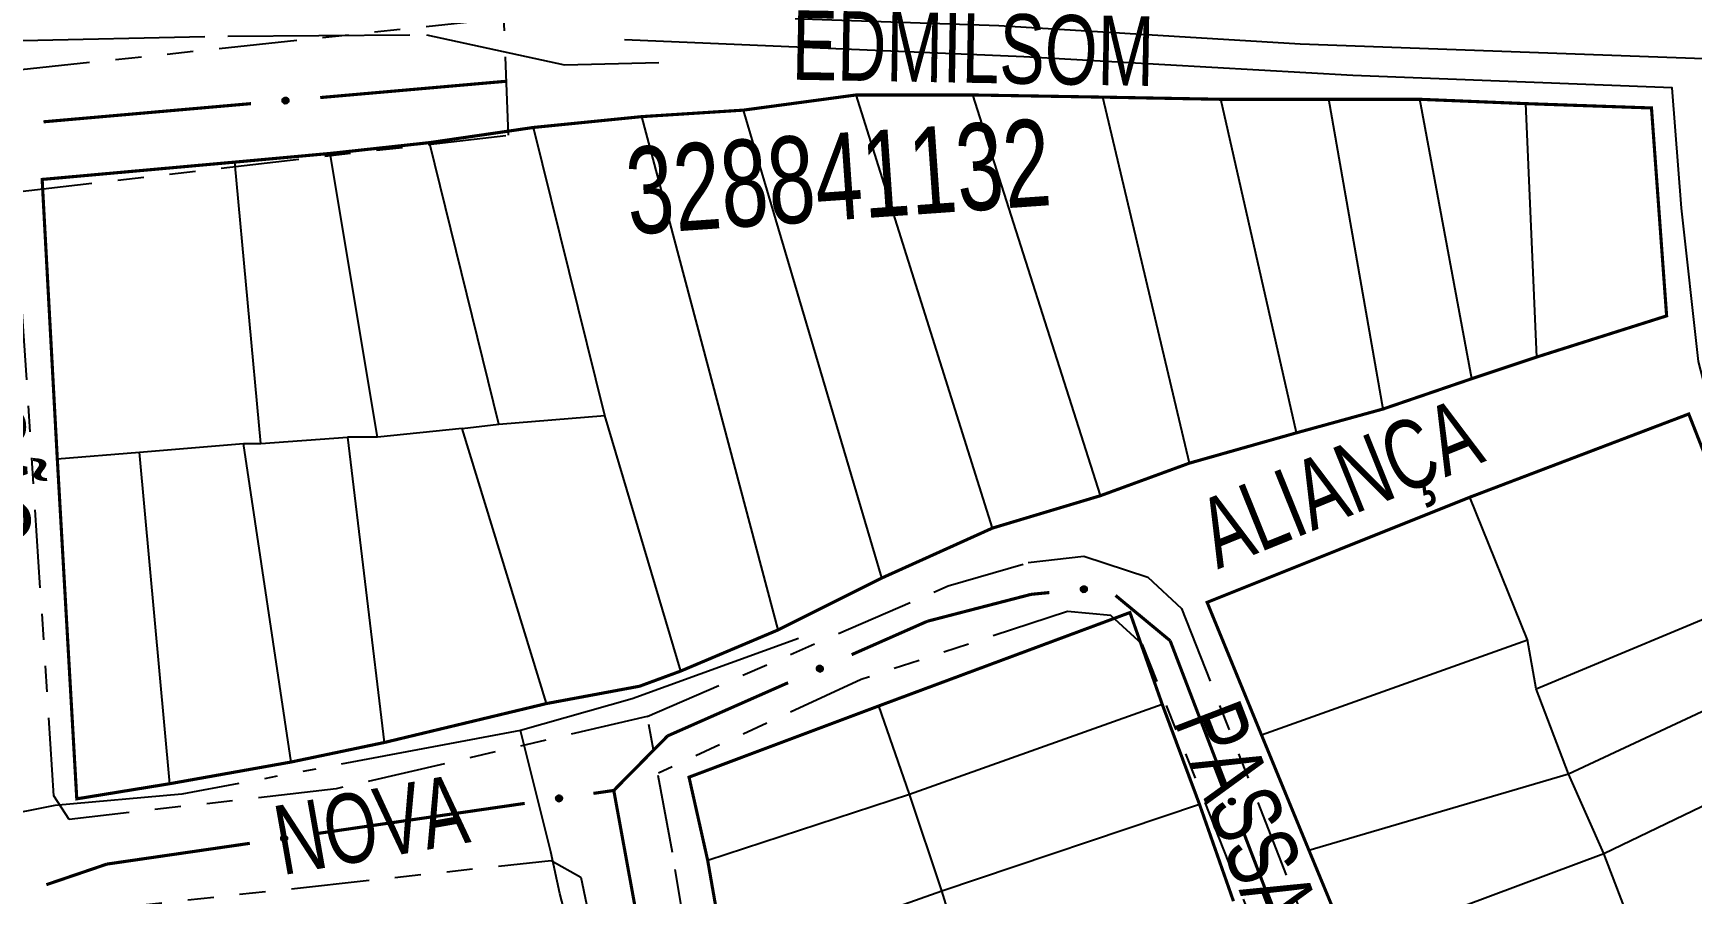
# Model space of a CAD drawing. Extents: x 203604 to 204690, y 4848469 to 4850418.
# Drawn here: x 203683.2 to 203778.7, y 4849803.9 to 4849853.4 of the extents above; entities that cross this region are included whole.
import ezdxf

# ---------------------------------------------------------------- set-up
doc = ezdxf.new("R2010")
doc.units = 0
doc.header["$LTSCALE"] = 1.5
doc.header["$MEASUREMENT"] = 0
doc.linetypes.add('TRACO_05', pattern=[11, 7, -1, 0.5, -1, 0.5, -1])
doc.linetypes.add('TRACO_25', pattern=[8, 3, -1, 1, -1, 1, -1])
for name, color, linetype in [('CD_MALHA_LOTES', 7, 'CONTINUOUS'), ('CD_TXT_QUADRA', 2, 'CONTINUOUS'), ('HD-VALAS-DRENOS', 170, 'CONTINUOUS'), ('RU-QUADRA', 210, 'CONTINUOUS'), ('SV-EIXO-RUA-N-PAV', 6, 'CONTINUOUS'), ('SV-ESTIVAS', 7, 'CONTINUOUS'), ('SV-RUA-NAO-PAV', 7, 'CONTINUOUS'), ('SV-TXT-VIA-ATUAL', 250, 'CONTINUOUS')]:
    doc.layers.add(name, color=color, linetype=linetype)
doc.styles.add('ARIAL', font='ARIAL.SHX')

msp = doc.modelspace()

# ---------------------------------------------------------------- linework, layer by layer
at = {"layer": 'CD_MALHA_LOTES', "linetype": 'Continuous', "flags": 128}
for points in [[(203724.099546, 4849849.017145), (203730.583322, 4849849.889961)], [(203738.438666, 4849824.952361), (203730.583322, 4849849.889961)], [(203730.583322, 4849849.889961), (203737.316474, 4849849.889961)], [(203744.673066, 4849826.822681), (203737.316474, 4849849.889961)], [(203737.316474, 4849849.889961), (203744.797754, 4849849.765273)], [(203749.785274, 4849828.693001), (203744.797754, 4849849.765273)], [(203744.797754, 4849849.765273), (203751.593251, 4849849.640585)], [(203755.957331, 4849830.438633), (203751.593251, 4849849.640585)], [(203751.593251, 4849849.640585), (203757.827651, 4849849.640585)], [(203760.944851, 4849831.810201), (203757.827651, 4849849.640585)], [(203757.827651, 4849849.640585), (203763.064547, 4849849.640585)], [(203766.057059, 4849833.555833), (203763.064547, 4849849.640585)], [(203763.064547, 4849849.640585), (203769.174259, 4849849.391209)], [(203769.797699, 4849834.802713), (203769.174259, 4849849.391209)], [(203769.174259, 4849849.391209), (203776.406163, 4849849.141833)], [(203776.406163, 4849849.141833), (203777.278979, 4849837.171785)], [(203712.004809, 4849848.019641), (203718.23921, 4849848.643081)], [(203718.23921, 4849848.643081), (203724.099546, 4849849.017145)], [(203726.094554, 4849819.092025), (203718.23921, 4849848.643081)], [(203732.079578, 4849822.084537), (203724.099546, 4849849.017145)], [(203706.019785, 4849847.146825), (203712.004809, 4849848.019641)], [(203716.119514, 4849831.436137), (203712.004809, 4849848.019641)], [(203694.797865, 4849846.024633), (203700.284137, 4849846.523385)], [(203700.284137, 4849846.523385), (203706.019785, 4849847.146825)], [(203703.027273, 4849830.189257), (203700.284137, 4849846.523385)], [(203710.009801, 4849830.937385), (203706.019785, 4849847.146825)], [(203683.700633, 4849845.027129), (203694.797865, 4849846.024633)], [(203696.294121, 4849829.815193), (203694.797865, 4849846.024633)], [(203684.573449, 4849828.942377), (203683.700633, 4849845.027129)], [(203777.278979, 4849837.171785), (203769.797699, 4849834.802713)], [(203769.797699, 4849834.802713), (203766.057059, 4849833.555833)], [(203766.057059, 4849833.555833), (203760.944851, 4849831.810201)], [(203710.009801, 4849830.937385), (203716.119514, 4849831.436137)], [(203720.483594, 4849816.722952), (203716.119514, 4849831.436137)], [(203760.944851, 4849831.810201), (203755.957331, 4849830.438633)], [(203765.951653, 4849826.735271), (203778.554139, 4849831.522262)], [(203778.554139, 4849831.522262), (203782.657274, 4849821.069036)], [(203696.294121, 4849829.815193), (203701.281641, 4849830.189257)], [(203701.281641, 4849830.189257), (203703.401337, 4849812.608248)], [(203703.027273, 4849830.189257), (203701.281641, 4849830.189257)], [(203707.890105, 4849830.688009), (203703.027273, 4849830.189257)], [(203707.890105, 4849830.688009), (203710.009801, 4849830.937385)], [(203712.752937, 4849814.852632), (203707.890105, 4849830.688009)], [(203755.957331, 4849830.438633), (203749.785274, 4849828.693001)], [(203684.573449, 4849828.942377), (203689.311593, 4849829.316441)], [(203689.311593, 4849829.316441), (203695.296617, 4849829.815193)], [(203691.057225, 4849810.239176), (203689.311593, 4849829.316441)], [(203695.296617, 4849829.815193), (203696.294121, 4849829.815193)], [(203698.039753, 4849811.486056), (203695.296617, 4849829.815193)], [(203685.695641, 4849809.36636), (203684.573449, 4849828.942377)], [(203749.785274, 4849828.693001), (203744.673066, 4849826.822681)], [(203744.673066, 4849826.822681), (203738.438666, 4849824.952361)], [(203750.80913, 4849820.678262), (203765.951653, 4849826.735271)], [(203769.273238, 4849818.529), (203765.951653, 4849826.735271)], [(203738.438666, 4849824.952361), (203732.079578, 4849822.084537)], [(203732.079578, 4849822.084537), (203726.094554, 4849819.092025)], [(203753.935328, 4849813.058154), (203750.80913, 4849820.678262)], [(203769.761707, 4849815.695883), (203782.657274, 4849821.069036)], [(203746.364067, 4849820.092099), (203731.9054, 4849814.718946)], [(203748.220247, 4849814.81664), (203746.364067, 4849820.092099)], [(203726.094554, 4849819.092025), (203720.483594, 4849816.722952)], [(203753.935328, 4849813.058154), (203769.273238, 4849818.529)], [(203769.761707, 4849815.695883), (203769.273238, 4849818.529)], [(203720.483594, 4849816.722952), (203718.114522, 4849815.850136), (203712.752937, 4849814.852632)], [(203771.617887, 4849810.811199), (203784.611148, 4849816.868208)], [(203771.617887, 4849810.811199), (203769.761707, 4849815.695883)], [(203703.401337, 4849812.608248), (203712.752937, 4849814.852632)], [(203733.663887, 4849809.638874), (203748.220247, 4849814.81664)], [(203750.369508, 4849809.052712), (203748.220247, 4849814.81664)], [(203731.9054, 4849814.718946), (203720.963707, 4849810.615811)], [(203733.663887, 4849809.638874), (203731.9054, 4849814.718946)], [(203756.670752, 4849806.414982), (203753.935328, 4849813.058154)], [(203703.401337, 4849812.608248), (203698.039753, 4849811.486056)], [(203773.669454, 4849806.219595), (203786.467328, 4849812.374298)], [(203698.039753, 4849811.486056), (203691.057225, 4849810.239176)], [(203691.057225, 4849810.239176), (203685.695641, 4849809.36636)], [(203720.963707, 4849810.615811), (203722.038337, 4849805.82882)], [(203756.670752, 4849806.414982), (203771.617887, 4849810.811199)], [(203773.669454, 4849806.219595), (203771.617887, 4849810.811199)], [(203722.038337, 4849805.82882), (203733.663887, 4849809.638874)], [(203735.520067, 4849804.070334), (203733.663887, 4849809.638874)], [(203735.520067, 4849804.070334), (203750.369508, 4849809.052712)], [(203750.369508, 4849809.052712), (203752.323382, 4849803.484172)], [(203759.0154, 4849800.748748), (203756.670752, 4849806.414982)], [(203759.0154, 4849800.748748), (203773.669454, 4849806.219595)], [(203775.818716, 4849800.602208), (203773.669454, 4849806.219595)], [(203722.038337, 4849805.82882), (203723.112968, 4849799.674118)], [(203723.112968, 4849799.674118), (203735.520067, 4849804.070334)], [(203737.18086, 4849798.697181), (203735.520067, 4849804.070334)]]:
    msp.add_lwpolyline(points, dxfattribs=at)
at = {"layer": 'HD-VALAS-DRENOS', "linetype": 'TRACO_05'}
for points in [[(203626.51, 4849846.92, 7.66), (203659.97, 4849850.16, 7.39), (203677.77, 4849851.95, 7.39), (203682.57, 4849853.02, 7.39), (203694.39, 4849853.28, 6.62), (203705.84, 4849853.36, 6.06), (203713.79, 4849851.62, 4.31), (203719.23, 4849851.75, 3.04)], [(203727.28, 4849818.59, 5.86), (203717.68, 4849815.13, 5.86), (203711.25, 4849813.3, 5.85), (203691.74, 4849809.63, 5.85), (203684.44, 4849808.98, 5.85), (203679.26, 4849807.95, 6.12), (203678.83, 4849802.04, 6.12), (203680.19, 4849784.26, 6.94)], [(203718.92, 4849772.15, 6), (203717.23, 4849784.23, 5.94), (203715.66, 4849796.18, 5.87), (203714.07, 4849801.78, 5.88), (203713.53, 4849803.91, 5.88), (203713, 4849806.31, 5.88), (203711.25, 4849813.3, 5.86)]]:
    msp.add_polyline3d(points, dxfattribs=at)
at = {"layer": 'RU-QUADRA', "linetype": 'Continuous', "const_width": 0.18, "flags": 128}
msp.add_lwpolyline([(203683.700633, 4849845.027129), (203694.797865, 4849846.024633), (203700.284137, 4849846.523385), (203706.019785, 4849847.146825), (203712.004809, 4849848.019641), (203718.23921, 4849848.643081), (203724.099546, 4849849.017145), (203730.583322, 4849849.889961), (203737.316474, 4849849.889961), (203744.797754, 4849849.765273), (203751.593251, 4849849.640585), (203757.827651, 4849849.640585), (203763.064547, 4849849.640585), (203769.174259, 4849849.391209), (203776.406163, 4849849.141833), (203777.278979, 4849837.171785), (203769.797699, 4849834.802713), (203766.057059, 4849833.555833), (203760.944851, 4849831.810201), (203755.957331, 4849830.438633), (203749.785274, 4849828.693001), (203744.673066, 4849826.822681), (203738.438666, 4849824.952361), (203732.079578, 4849822.084537), (203726.094554, 4849819.092025), (203720.483594, 4849816.722952), (203718.114522, 4849815.850136), (203712.752937, 4849814.852632), (203703.401337, 4849812.608248), (203698.039753, 4849811.486056), (203691.057225, 4849810.239176), (203685.695641, 4849809.36636), (203684.573449, 4849828.942377)], close=True, dxfattribs=at)
for points in [[(203782.657274, 4849821.069036), (203778.554139, 4849831.522262), (203765.951653, 4849826.735271), (203750.80913, 4849820.678262), (203753.935328, 4849813.058154), (203756.670752, 4849806.414982), (203759.0154, 4849800.748748), (203760.969274, 4849795.815217), (203763.313923, 4849788.976658), (203765.951653, 4849780.379613), (203767.026283, 4849772.612964), (203767.612445, 4849767.044424), (203768.491689, 4849761.573577), (203771.813274, 4849739.104028), (203778.554139, 4849739.592496), (203795.357454, 4849740.76482)], [(203752.323382, 4849803.484172), (203750.369508, 4849809.052712), (203748.220247, 4849814.81664), (203746.364067, 4849820.092099), (203731.9054, 4849814.718946), (203720.963707, 4849810.615811), (203722.038337, 4849805.82882), (203723.112968, 4849799.674118)]]:
    msp.add_lwpolyline(points, dxfattribs=at)
at = {"layer": 'SV-EIXO-RUA-N-PAV', "const_width": 0.18}
for points in [[(203699.716866, 4849849.740619), (203709.678714, 4849850.61331)], [(203709.678714, 4849850.61331), (203710.44, 4849850.68)], [(203683.77791, 4849848.344313), (203695.732127, 4849849.391542)], [(203734.69, 4849819.59), (203739.758864, 4849820.903836)], [(203739.758864, 4849820.903836), (203740.67, 4849821.14)], [(203740.67, 4849821.14), (203741.723693, 4849821.2434)], [(203745.533872, 4849821.07631), (203748.61419, 4849818.524518)], [(203733.991339, 4849819.281767), (203734.69, 4849819.59)], [(203730.331668, 4849817.667206), (203733.991339, 4849819.281767)], [(203748.61419, 4849818.524518), (203748.68, 4849818.47)], [(203748.68, 4849818.47), (203751.511753, 4849811.079389)], [(203719.73, 4849812.99), (203726.671996, 4849816.052646)], [(203719.440238, 4849812.6965), (203719.73, 4849812.99)], [(203716.63, 4849809.85), (203719.440238, 4849812.6965)], [(203699.623716, 4849807.380595), (203711.499175, 4849809.104977)], [(203715.457661, 4849809.679771), (203716.447282, 4849809.823469)], [(203716.447282, 4849809.823469), (203716.63, 4849809.85)], [(203716.63, 4849809.85), (203718.575829, 4849799.211114)], [(203752.942917, 4849807.344182), (203755.089664, 4849801.741372)], [(203687.43, 4849805.61), (203695.66523, 4849806.805801)], [(203683.947345, 4849804.426036), (203686.787698, 4849805.391643)], [(203686.787698, 4849805.391643), (203687.43, 4849805.61)]]:
    msp.add_lwpolyline(points, dxfattribs=at)
at = {"layer": 'SV-EIXO-RUA-N-PAV'}
for points in [[(203697.571758, 4849849.663202), (203697.602657, 4849849.701113), (203697.636966, 4849849.727378), (203697.671886, 4849849.741047), (203697.705894, 4849849.745081), (203697.74115, 4849849.745288), (203697.776742, 4849849.737655), (203697.814369, 4849849.720433), (203697.852616, 4849849.689704), (203697.877212, 4849849.652789), (203697.892445, 4849849.619271), (203697.898692, 4849849.584052), (203697.89832, 4849849.549798), (203697.889169, 4849849.51309), (203697.871343, 4849849.475129), (203697.839513, 4849849.437418), (203697.805701, 4849849.411899), (203697.771577, 4849849.399564), (203697.736131, 4849849.393508), (203697.700134, 4849849.393727), (203697.66524, 4849849.401422), (203697.627052, 4849849.419438), (203697.590246, 4849849.451347), (203697.56441, 4849849.48478), (203697.551599, 4849849.518722), (203697.546422, 4849849.553754), (203697.545784, 4849849.589113), (203697.551968, 4849849.62521), (203697.571758, 4849849.663202)], [(203743.560388, 4849821.534246), (203743.59089, 4849821.572478), (203743.624923, 4849821.599099), (203743.659699, 4849821.613132), (203743.693663, 4849821.61752), (203743.728915, 4849821.618096), (203743.764585, 4849821.610835), (203743.802389, 4849821.594006), (203743.840955, 4849821.563678), (203743.865934, 4849821.527022), (203743.881517, 4849821.493664), (203743.888131, 4849821.458512), (203743.888117, 4849821.424257), (203743.879349, 4849821.387455), (203743.861921, 4849821.34931), (203743.830486, 4849821.311269), (203743.796942, 4849821.285399), (203743.762949, 4849821.272708), (203743.727567, 4849821.266282), (203743.69157, 4849821.266126), (203743.656597, 4849821.273456), (203743.618224, 4849821.291072), (203743.581087, 4849821.322596), (203743.554904, 4849821.355757), (203743.541739, 4849821.389563), (203743.536197, 4849821.424539), (203743.53519, 4849821.45989), (203743.540996, 4849821.49605), (203743.560388, 4849821.534246)], [(203728.325943, 4849816.902645), (203728.342977, 4849816.948492), (203728.366992, 4849816.984411), (203728.395644, 4849817.008605), (203728.426538, 4849817.023382), (203728.459847, 4849817.03494), (203728.496, 4849817.039184), (203728.537169, 4849817.035006), (203728.583279, 4849817.018242), (203728.618458, 4849816.991222), (203728.64368, 4849816.964401), (203728.660944, 4849816.933074), (203728.67163, 4849816.900528), (203728.674796, 4849816.862829), (203728.670155, 4849816.821149), (203728.652175, 4849816.775192), (203728.62839, 4849816.740139), (203728.600062, 4849816.717465), (203728.568458, 4849816.700309), (203728.534311, 4849816.688917), (203728.498799, 4849816.684955), (203728.456842, 4849816.689704), (203728.411717, 4849816.708051), (203728.376485, 4849816.731374), (203728.35342, 4849816.759377), (203728.33723, 4849816.790871), (203728.325231, 4849816.824138), (203728.319452, 4849816.860303), (203728.325943, 4849816.902645)], [(203713.32041, 4849809.480665), (203713.349106, 4849809.52027), (203713.381868, 4849809.54844), (203713.415956, 4849809.56407), (203713.44968, 4849809.570028), (203713.484868, 4849809.572238), (203713.520836, 4849809.566638), (203713.559379, 4849809.551581), (203713.59931, 4849809.523073), (203713.625962, 4849809.487615), (203713.643074, 4849809.455015), (203713.651312, 4849809.420208), (203713.652885, 4849809.385989), (203713.645833, 4849809.348819), (203713.630192, 4849809.309908), (203713.600555, 4849809.27045), (203713.568246, 4849809.243053), (203713.534878, 4849809.2288), (203713.499833, 4849809.22074), (203713.463882, 4849809.218915), (203713.428607, 4849809.224615), (203713.389457, 4849809.240434), (203713.350899, 4849809.270202), (203713.323206, 4849809.302114), (203713.308489, 4849809.335273), (203713.301331, 4849809.369954), (203713.298686, 4849809.40522), (203713.302809, 4849809.44161), (203713.32041, 4849809.480665)], [(203752.278721, 4849809.38534), (203752.323666, 4849809.366055), (203752.358351, 4849809.340289), (203752.381095, 4849809.310473), (203752.394322, 4849809.278885), (203752.404215, 4849809.245044), (203752.406662, 4849809.208725), (203752.400448, 4849809.167814), (203752.381418, 4849809.122591), (203752.352689, 4849809.088795), (203752.32465, 4849809.064933), (203752.292506, 4849809.049244), (203752.25947, 4849809.040184), (203752.22166, 4849809.03889), (203752.180262, 4849809.045592), (203752.135252, 4849809.065828), (203752.101421, 4849809.091321), (203752.08018, 4849809.120738), (203752.064611, 4849809.153154), (203752.054926, 4849809.187823), (203752.05273, 4849809.223489), (203752.059552, 4849809.265158), (203752.080113, 4849809.309318), (203752.105154, 4849809.34335), (203752.134266, 4849809.364999), (203752.166524, 4849809.379608), (203752.200345, 4849809.389943), (203752.236752, 4849809.393923), (203752.278721, 4849809.38534)], [(203697.486466, 4849807.181489), (203697.515162, 4849807.221094), (203697.547924, 4849807.249264), (203697.582012, 4849807.264895), (203697.615736, 4849807.270853), (203697.650924, 4849807.273062), (203697.686891, 4849807.267462), (203697.725435, 4849807.252405), (203697.765366, 4849807.223897), (203697.792018, 4849807.188439), (203697.80913, 4849807.155839), (203697.817367, 4849807.121032), (203697.818941, 4849807.086813), (203697.811889, 4849807.049644), (203697.796248, 4849807.010732), (203697.766611, 4849806.971274), (203697.734302, 4849806.943877), (203697.700934, 4849806.929624), (203697.665888, 4849806.921564), (203697.629938, 4849806.919739), (203697.594662, 4849806.925439), (203697.555513, 4849806.941258), (203697.516955, 4849806.971026), (203697.489262, 4849807.002938), (203697.474544, 4849807.036097), (203697.467386, 4849807.070778), (203697.464741, 4849807.106044), (203697.468865, 4849807.142435), (203697.486466, 4849807.181489)]]:
    msp.add_lwpolyline(points, close=True, dxfattribs=at)
for points in [[(203697.545784, 4849849.589113), (203697.877212, 4849849.652789)], [(203697.546422, 4849849.553754), (203697.892445, 4849849.619271)], [(203697.549781, 4849849.572855), (203697.879717, 4849849.637372)], [(203697.551599, 4849849.518722), (203697.898692, 4849849.584052)], [(203697.551637, 4849849.536035), (203697.894045, 4849849.598905)], [(203697.551968, 4849849.62521), (203697.852616, 4849849.689704)], [(203697.5536, 4849849.607433), (203697.860309, 4849849.671285)], [(203697.561529, 4849849.501288), (203697.895544, 4849849.566162)], [(203697.562857, 4849849.642488), (203697.830146, 4849849.702887)], [(203697.56441, 4849849.48478), (203697.89832, 4849849.549798)], [(203697.571758, 4849849.663202), (203697.814369, 4849849.720433)], [(203697.579578, 4849849.467255), (203697.889124, 4849849.529986)], [(203697.589428, 4849849.683169), (203697.788225, 4849849.727979)], [(203697.590246, 4849849.451347), (203697.889169, 4849849.51309)], [(203697.602657, 4849849.701113), (203697.776742, 4849849.737655)], [(203697.612341, 4849849.437252), (203697.877268, 4849849.493334)], [(203697.62215, 4849849.71617), (203697.750214, 4849849.739716)], [(203697.627052, 4849849.419438), (203697.871343, 4849849.475129)], [(203697.636966, 4849849.727378), (203697.74115, 4849849.745288)], [(203697.651424, 4849849.41328), (203697.847741, 4849849.455134)], [(203697.66524, 4849849.401422), (203697.839513, 4849849.437418)], [(203697.686955, 4849849.398586), (203697.816258, 4849849.423611)], [(203697.700134, 4849849.393727), (203697.805701, 4849849.411899)], [(203743.53519, 4849821.45989), (203743.865934, 4849821.527022)], [(203743.536197, 4849821.424539), (203743.881517, 4849821.493664)], [(203743.539356, 4849821.443675), (203743.868601, 4849821.511632)], [(203743.540996, 4849821.49605), (203743.840955, 4849821.563678)], [(203743.541596, 4849821.406875), (203743.883329, 4849821.473316)], [(203743.541739, 4849821.389563), (203743.888131, 4849821.458512)], [(203743.542814, 4849821.478291), (203743.84884, 4849821.545341)], [(203743.551704, 4849821.51344), (203743.818348, 4849821.576625)], [(203743.55185, 4849821.372234), (203743.885169, 4849821.440591)], [(203743.554904, 4849821.355757), (203743.888117, 4849821.424257)], [(203743.560388, 4849821.534246), (203743.802389, 4849821.594006)], [(203743.577849, 4849821.554396), (203743.776168, 4849821.601279)], [(203743.59089, 4849821.572478), (203743.764585, 4849821.610835)], [(203743.610225, 4849821.587737), (203743.738036, 4849821.612619)], [(203743.624923, 4849821.599099), (203743.728915, 4849821.618096)], [(203743.570253, 4849821.338392), (203743.879128, 4849821.40435)], [(203743.581087, 4849821.322596), (203743.879349, 4849821.387455)], [(203743.603327, 4849821.308731), (203743.867655, 4849821.367576)], [(203743.618224, 4849821.291072), (203743.861921, 4849821.34931)], [(203743.642659, 4849821.28517), (203743.838528, 4849821.32907)], [(203743.656597, 4849821.273456), (203743.830486, 4849821.311269)], [(203743.678341, 4849821.270847), (203743.807376, 4849821.29722)], [(203743.69157, 4849821.266126), (203743.796942, 4849821.285399)], [(203728.319452, 4849816.860303), (203728.583279, 4849817.018242)], [(203728.324193, 4849816.880168), (203728.557759, 4849817.02348)], [(203728.325231, 4849816.824138), (203728.618458, 4849816.991222)], [(203728.325943, 4849816.902645), (203728.537169, 4849817.035006)], [(203728.326726, 4849816.844001), (203728.596496, 4849817.003285)], [(203728.334254, 4849816.810036), (203728.625798, 4849816.977435)], [(203728.336236, 4849816.927241), (203728.509988, 4849817.033725)], [(203728.33723, 4849816.790871), (203728.64368, 4849816.964401)], [(203728.342977, 4849816.948492), (203728.496, 4849817.039184)], [(203728.347876, 4849816.775778), (203728.651758, 4849816.945637)], [(203728.35342, 4849816.759377), (203728.660944, 4849816.933074)], [(203728.356578, 4849816.969027), (203728.470222, 4849817.032586)], [(203728.366992, 4849816.984411), (203728.459847, 4849817.03494)], [(203728.368438, 4849816.746073), (203728.663728, 4849816.915124)], [(203728.376485, 4849816.731374), (203728.67163, 4849816.900528)], [(203728.396491, 4849816.719672), (203728.669309, 4849816.87881)], [(203728.411717, 4849816.708051), (203728.674796, 4849816.862829)], [(203728.437175, 4849816.701827), (203728.669897, 4849816.840292)], [(203728.456842, 4849816.689704), (203728.670155, 4849816.821149)], [(203728.481898, 4849816.691729), (203728.654255, 4849816.794614)], [(203728.498799, 4849816.684955), (203728.652175, 4849816.775192)], [(203728.520269, 4849816.689269), (203728.63461, 4849816.754628)], [(203728.534311, 4849816.688917), (203728.62839, 4849816.740139)], [(203713.298686, 4849809.40522), (203713.625962, 4849809.487615)], [(203713.301331, 4849809.369954), (203713.643074, 4849809.455015)], [(203713.302809, 4849809.44161), (203713.59931, 4849809.523073)], [(203713.303599, 4849809.389216), (203713.629339, 4849809.472365)], [(203713.305449, 4849809.423955), (203713.608037, 4849809.505121)], [(203713.307543, 4849809.35256), (203713.645828, 4849809.434773)], [(203713.308489, 4849809.335273), (203713.651312, 4849809.420208)], [(203713.3127, 4849809.459479), (203713.576128, 4849809.534959)], [(203713.319393, 4849809.318431), (203713.649184, 4849809.402168)], [(203713.32041, 4849809.480665), (203713.559379, 4849809.551581)], [(203713.323206, 4849809.302114), (203713.652885, 4849809.385989)], [(203713.336918, 4849809.501603), (203713.532849, 4849809.55763)], [(203713.339345, 4849809.285478), (203713.644829, 4849809.365686)], [(203713.349106, 4849809.52027), (203713.520836, 4849809.566638)], [(203713.350899, 4849809.270202), (203713.645833, 4849809.348819)], [(203713.367713, 4849809.536409), (203713.494233, 4849809.56719)], [(203713.373758, 4849809.257384), (203713.635074, 4849809.32842)], [(203713.381868, 4849809.54844), (203713.484868, 4849809.572238)], [(203713.389457, 4849809.240434), (203713.630192, 4849809.309908)], [(203713.41414, 4849809.23567), (203713.607763, 4849809.288605)], [(203713.428607, 4849809.224615), (203713.600555, 4849809.27045)], [(203713.450448, 4849809.223018), (203713.578122, 4849809.255345)], [(203713.463882, 4849809.218915), (203713.568246, 4849809.243053)], [(203752.05273, 4849809.223489), (203752.135252, 4849809.065828)], [(203752.054926, 4849809.187823), (203752.101421, 4849809.091321)], [(203752.055974, 4849809.201831), (203752.115584, 4849809.08439)], [(203752.059552, 4849809.265158), (203752.180262, 4849809.045592)], [(203752.060333, 4849809.240032), (203752.154548, 4849809.062788)], [(203752.072635, 4849809.2842), (203752.199394, 4849809.044901)], [(203752.080113, 4849809.309318), (203752.22166, 4849809.03889)], [(203752.092475, 4849809.323949), (203752.237893, 4849809.043578)], [(203752.105154, 4849809.34335), (203752.25947, 4849809.040184)], [(203752.120234, 4849809.350659), (203752.27444, 4849809.047353)], [(203752.134266, 4849809.364999), (203752.292506, 4849809.049244)], [(203752.150922, 4849809.369723), (203752.305509, 4849809.057795)], [(203752.166524, 4849809.379608), (203752.32465, 4849809.064933)], [(203752.185813, 4849809.381631), (203752.338555, 4849809.082147)], [(203752.200345, 4849809.389943), (203752.352689, 4849809.088795)], [(203752.220109, 4849809.387465), (203752.365825, 4849809.110131)], [(203752.236752, 4849809.393923), (203752.381418, 4849809.122591)], [(203752.256358, 4849809.388203), (203752.387916, 4849809.14782)], [(203752.278721, 4849809.38534), (203752.400448, 4849809.167814)], [(203752.302776, 4849809.373841), (203752.400515, 4849809.195024)], [(203752.323666, 4849809.366055), (203752.406662, 4849809.208725)], [(203752.343502, 4849809.351452), (203752.40135, 4849809.234798)], [(203752.358351, 4849809.340289), (203752.404215, 4849809.245044)], [(203697.464741, 4849807.106044), (203697.792018, 4849807.188439)], [(203697.467386, 4849807.070778), (203697.80913, 4849807.155839)], [(203697.468865, 4849807.142435), (203697.765366, 4849807.223897)], [(203697.469655, 4849807.09004), (203697.795395, 4849807.173189)], [(203697.471504, 4849807.124779), (203697.774093, 4849807.205945)], [(203697.473598, 4849807.053384), (203697.811884, 4849807.135597)], [(203697.474544, 4849807.036097), (203697.817367, 4849807.121032)], [(203697.478756, 4849807.160303), (203697.742183, 4849807.235783)], [(203697.485448, 4849807.019255), (203697.81524, 4849807.102992)], [(203697.486466, 4849807.181489), (203697.725435, 4849807.252405)], [(203697.502973, 4849807.202427), (203697.698905, 4849807.258454)], [(203697.515162, 4849807.221094), (203697.686891, 4849807.267462)], [(203697.533769, 4849807.237233), (203697.660289, 4849807.268014)], [(203697.547924, 4849807.249264), (203697.650924, 4849807.273062)], [(203697.489262, 4849807.002938), (203697.818941, 4849807.086813)], [(203697.5054, 4849806.986303), (203697.810885, 4849807.06651)], [(203697.516955, 4849806.971026), (203697.811889, 4849807.049644)], [(203697.539814, 4849806.958208), (203697.801129, 4849807.029244)], [(203697.555513, 4849806.941258), (203697.796248, 4849807.010732)], [(203697.580196, 4849806.936495), (203697.773819, 4849806.989429)], [(203697.594662, 4849806.925439), (203697.766611, 4849806.971274)], [(203697.616504, 4849806.923842), (203697.744177, 4849806.956169)], [(203697.629938, 4849806.919739), (203697.734302, 4849806.943877)]]:
    msp.add_lwpolyline(points, dxfattribs=at)
at = {"layer": 'SV-ESTIVAS', "linetype": 'Continuous'}
for points in [[(203855.6, 4849857.18, 3.56), (203834.83, 4849854.99, 3.56), (203832.02, 4849854.69, 3.56), (203805.91, 4849852.35, 3.56), (203791.57, 4849851.53, 3.56), (203777.82, 4849852.03, 3.56), (203756.17, 4849852.82, 3.56), (203738.82, 4849853.87, 3.56), (203717.33, 4849854.6, 3.56)], [(203806.34, 4849763.94, 3.82), (203803.21, 4849776.05, 3.83), (203799.88, 4849784.84, 3.83), (203788.61, 4849808.25, 3.83), (203783.57, 4849820, 3.83), (203781.27, 4849826.23, 3.83), (203779.11, 4849834.54, 3.56), (203778.13, 4849843.38, 3.56), (203777.59, 4849850.31, 3.56), (203759.21, 4849851.02, 3.56), (203740.25, 4849852.09, 3.56), (203717.24, 4849853.07, 3.56)]]:
    msp.add_polyline3d(points, dxfattribs=at)
at = {"layer": 'SV-RUA-NAO-PAV', "linetype": 'TRACO_25'}
for points in [[(203727.78, 4849737.22, 7.23), (203728.49, 4849744.98, 7.18), (203728.51, 4849749.45, 7.18), (203726.88, 4849765.36, 6.78), (203720.01, 4849806.28, 6.56), (203718.56, 4849814.1, 6.46), (203700.63, 4849809.94, 6.37), (203685.25, 4849808.18, 6.41), (203684.38, 4849809.54, 6.41), (203682.1, 4849844.3, 7.49), (203710.57, 4849847.58, 6.85), (203710.3, 4849854.29, 6.85), (203681.79, 4849851.26, 7.44), (203680.45, 4849857.25, 7.44), (203679.83, 4849870.8, 6.2), (203679.58, 4849883.44, 6.2), (203680.05, 4849889.28, 3.04), (203682.58, 4849893.55, 3.01), (203685.26, 4849894.65, 3.01), (203707.92, 4849896.09, 3.42), (203786.58, 4849900.06, 3.55)], [(203718.56, 4849814.1, 6.01), (203735.9, 4849821.63, 6), (203740.51, 4849822.97, 6), (203743.7, 4849823.34, 6), (203747.4, 4849822.12, 6), (203749.34, 4849820.33, 5.99), (203759.49, 4849794.45, 5.75), (203763.55, 4849782.32, 5.75), (203766.41, 4849768.75, 5.75), (203770.38, 4849737.67, 5.76), (203771.02, 4849737.06, 5.76), (203800.25, 4849738.96, 4.92), (203806.23, 4849739.96, 4.77), (203807.65, 4849740.87, 4.86), (203807.81, 4849748.6, 3.45), (203807.13, 4849759.15, 3.24), (203806.34, 4849763.94, 3.24)], [(203727.78, 4849737.22, 7.96), (203746.33, 4849737.28, 6.52), (203766.49, 4849737.02, 6.49), (203766.96, 4849737.96, 6.49), (203763.34, 4849768.06, 5.07), (203760.93, 4849781.64, 5.07), (203756.79, 4849793.83, 5.07), (203747.08, 4849818.25, 7.13), (203745.26, 4849819.92, 7.15), (203742.76, 4849820.16, 7.09), (203730.89, 4849816.24, 6.69), (203719.21, 4849810.85, 6.01)], [(203686.85, 4849749.06, 7.34), (203685.18, 4849801.15, 7.3), (203686.13, 4849802.9, 7.23), (203713.02, 4849805.82, 6.28), (203714.73, 4849804.85, 6.28), (203719.11, 4849784.13, 6.26), (203723.39, 4849746.71, 7.16), (203722.21, 4849738.36, 7.22)]]:
    msp.add_polyline3d(points, dxfattribs=at)

# ---------------------------------------------------------------- texts
at = {"layer": 'CD_TXT_QUADRA', "style": 'ARIAL', "width": 0.7}
msp.add_text('328841132', height=5, rotation=4, dxfattribs=at).set_placement((203717.526407, 4849841.84909))
at = {"layer": 'SV-TXT-VIA-ATUAL', "style": 'ARIAL', "width": 0.7}
for s, rotation, p in [('PASSAGEM                                  SÃO                                           PEDRO', 273, (203675.572926, 4849890.803837)), ('EDMILSOM', 359, (203726.866014, 4849850.770207)), ('ALIANÇA', 22, (203751.418671, 4849822.569304)), ('PASSAGEM', 291, (203748.872728, 4849813.870664)), ('NOVA', 10, (203697.529535, 4849804.959862))]:
    msp.add_text(s, height=4, rotation=rotation, dxfattribs=at).set_placement(p)

doc.saveas('drawing.dxf')
